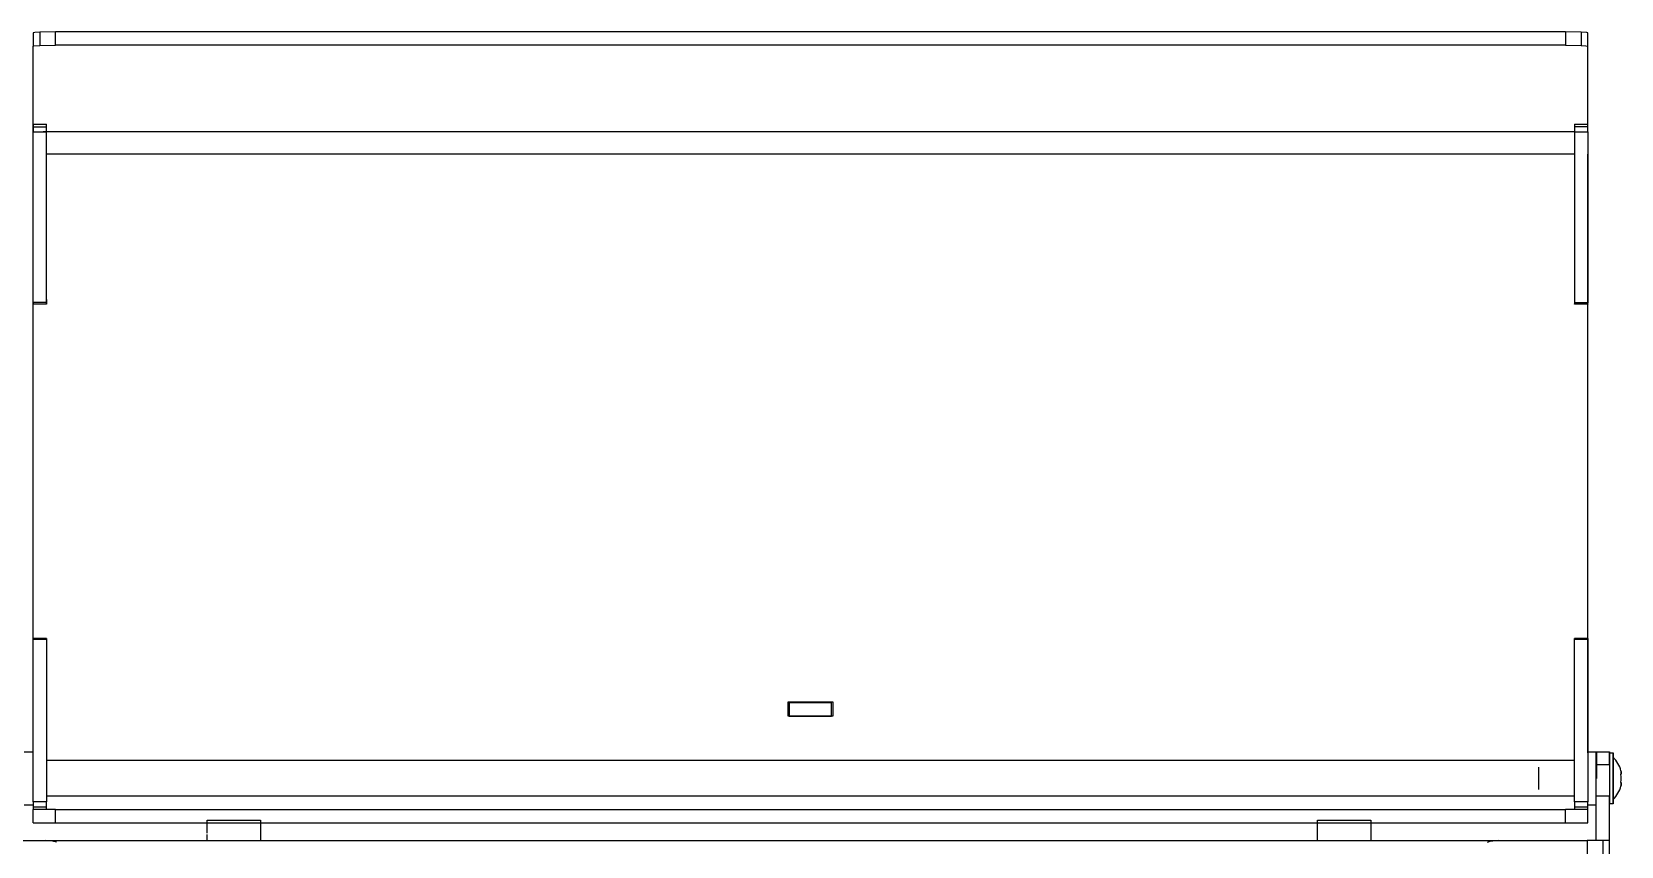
# Model space of a CAD drawing. Header units: millimetres. Extents: x 10366 to 18128, y 24546 to 29685.
# Drawn here: x 17326.9 to 17684.8, y 28452.7 to 28635.9 of the extents above; entities that cross this region are included whole.
import ezdxf

# ---------------------------------------------------------------- set-up
doc = ezdxf.new("R2010")
doc.units = ezdxf.units.MM
doc.header["$LTSCALE"] = 3
doc.layers.add('DomyÅ›lny', color=7, linetype='Continuous')

msp = doc.modelspace()

# ---------------------------------------------------------------- linework, layer by layer
at = {"layer": 'DomyÅ›lny'}
for p, q in [((17327.23, 28635.68), (17327.23, 28632.68)), ((17328.7, 28635.86), (17328.7, 28632.87)), ((17332.26, 28632.94), (17332.26, 28635.94)), ((17672.2, 28635.94), (17332.26, 28635.94)), ((17672.2, 28635.94), (17672.2, 28632.94)), ((17675.76, 28635.86), (17675.76, 28632.87)), ((17677.23, 28632.68), (17677.23, 28635.68)), ((17327.23, 28613.43), (17327.23, 28632.68)), ((17672.2, 28632.94), (17332.26, 28632.94)), ((17677.23, 28613.43), (17677.23, 28632.68)), ((17327.23, 28615.14), (17330.23, 28615.14)), ((17327.23, 28614.56), (17330.23, 28614.56)), ((17674.23, 28615.14), (17677.23, 28615.14)), ((17677.23, 28614.56), (17674.23, 28614.56)), ((17327.23, 28613.45), (17330.23, 28613.45)), ((17327.23, 28574.99), (17327.23, 28613.45)), ((17674.4, 28613.43), (17329.51, 28613.43)), ((17330.23, 28574.99), (17330.23, 28613.45)), ((17674.23, 28613.45), (17674.23, 28574.94)), ((17674.23, 28613.45), (17677.23, 28613.45)), ((17677.23, 28613.45), (17677.23, 28574.94)), ((17327.23, 28473.66), (17327.23, 28608.41)), ((17674.23, 28608.41), (17330.23, 28608.41)), ((17677.23, 28473.66), (17677.23, 28608.41)), ((17330.23, 28574.99), (17327.23, 28574.99)), ((17677.23, 28574.94), (17674.23, 28574.94)), ((17330.23, 28574.68), (17327.23, 28574.68)), ((17677.23, 28574.63), (17674.23, 28574.63)), ((17327.23, 28499.52), (17330.23, 28499.52)), ((17327.23, 28499.45), (17330.23, 28499.45)), ((17327.23, 28462.65), (17327.23, 28499.23)), ((17327.23, 28499.23), (17330.23, 28499.23)), ((17330.23, 28499.23), (17330.23, 28462.65)), ((17674.23, 28499.52), (17677.23, 28499.52)), ((17674.23, 28499.45), (17677.23, 28499.45)), ((17674.23, 28462.65), (17674.23, 28499.23)), ((17674.23, 28499.23), (17677.23, 28499.23)), ((17677.23, 28499.23), (17677.23, 28462.65)), ((17497.2, 28485.14), (17507.26, 28485.14)), ((17497.2, 28481.94), (17497.2, 28485.14)), ((17507.26, 28481.94), (17497.2, 28481.94)), ((17497.48, 28484.94), (17497.48, 28481.94)), ((17506.98, 28484.94), (17497.48, 28484.94)), ((17497.48, 28481.94), (17506.98, 28481.94)), ((17506.98, 28481.94), (17506.98, 28484.94)), ((17507.26, 28485.14), (17507.26, 28481.94)), ((17325.23, 28473.91), (17327.23, 28473.91)), ((17674.23, 28471.94), (17330.23, 28471.94)), ((17677.24, 28473.94), (17679.24, 28473.94)), ((17679.13, 28473.94), (17682.13, 28473.94)), ((17682.13, 28471.01), (17679.13, 28471.01)), ((17682.15, 28473.69), (17682.95, 28473.69)), ((17674.23, 28463.94), (17330.23, 28463.94)), ((17682.13, 28463.94), (17679.13, 28463.94)), ((17679.13, 28453.94), (17679.13, 28463.94)), ((17682.13, 28453.94), (17682.13, 28463.94)), ((17327.23, 28461.91), (17325.23, 28461.91)), ((17330.23, 28462.65), (17327.23, 28462.65)), ((17327.23, 28461.56), (17330.23, 28461.56)), ((17327.23, 28457.94), (17327.23, 28460.94)), ((17332.23, 28460.94), (17672.23, 28460.94)), ((17332.23, 28457.94), (17332.23, 28460.94)), ((17672.23, 28457.94), (17672.23, 28460.94)), ((17677.23, 28462.65), (17674.23, 28462.65)), ((17674.23, 28461.56), (17677.23, 28461.56)), ((17677.23, 28460.94), (17677.23, 28462.65)), ((17677.23, 28457.94), (17677.23, 28460.94)), ((17679.24, 28461.94), (17677.24, 28461.94)), ((17682.95, 28462.19), (17682.15, 28462.19)), ((17332.23, 28457.94), (17672.23, 28457.94)), ((17366.39, 28455.62), (17366.39, 28458.54)), ((17378.39, 28458.54), (17378.39, 28453.94)), ((17616.39, 28453.94), (17616.39, 28458.54)), ((17628.39, 28458.54), (17628.39, 28453.94)), ((16966.13, 28453.94), (17677.13, 28453.94)), ((17366.39, 28453.94), (17366.39, 28455.32)), ((17677.13, 28453.94), (17677.13, 28450.94)), ((17680.66, 28453.94), (17680.66, 28450.94)), ((17682.13, 28450.94), (17682.13, 28453.94))]:
    msp.add_line(p, q, dxfattribs=at)
for points in [[(17328.7, 28635.86, 0), (17327.58, 28635.77, 0), (17327.31, 28635.72, 0), (17327.28, 28635.71, 0), (17327.25, 28635.7, 0), (17327.24, 28635.69, 0), (17327.24, 28635.69, 0), (17327.23, 28635.69, 0), (17327.23, 28635.69, 0), (17327.23, 28635.68, 0), (17327.23, 28635.68, 0), (17327.23, 28635.68, 0), (17327.23, 28635.68, 0), (17327.23, 28635.68, 0)], [(17332.26, 28635.94, 0), (17328.7, 28635.86, 0)], [(17675.76, 28635.86, 0), (17672.2, 28635.94, 0)], [(17677.23, 28635.68, 0), (17677.23, 28635.68, 0), (17677.23, 28635.68, 0), (17677.23, 28635.68, 0), (17677.23, 28635.68, 0), (17677.23, 28635.69, 0), (17677.23, 28635.69, 0), (17677.22, 28635.69, 0), (17677.22, 28635.69, 0), (17677.21, 28635.7, 0), (17677.2, 28635.71, 0), (17677.16, 28635.72, 0), (17677.06, 28635.75, 0), (17675.76, 28635.86, 0)], [(17327.23, 28632.68, 0), (17327.23, 28632.68, 0), (17327.23, 28632.68, 0), (17327.23, 28632.69, 0), (17327.23, 28632.69, 0), (17327.23, 28632.69, 0), (17327.23, 28632.69, 0), (17327.24, 28632.7, 0), (17327.24, 28632.7, 0), (17327.25, 28632.71, 0), (17327.26, 28632.71, 0), (17327.3, 28632.72, 0), (17327.4, 28632.75, 0), (17328.7, 28632.87, 0)], [(17328.7, 28632.87, 0), (17332.26, 28632.94, 0)], [(17672.2, 28632.94, 0), (17675.76, 28632.87, 0)], [(17675.76, 28632.87, 0), (17676.85, 28632.78, 0), (17677.13, 28632.73, 0), (17677.18, 28632.72, 0), (17677.21, 28632.71, 0), (17677.22, 28632.7, 0), (17677.22, 28632.7, 0), (17677.22, 28632.69, 0), (17677.23, 28632.69, 0), (17677.23, 28632.69, 0), (17677.23, 28632.69, 0), (17677.23, 28632.68, 0), (17677.23, 28632.68, 0), (17677.23, 28632.68, 0)], [(17327.23, 28615.14, 0), (17327.23, 28615.14, 0), (17327.23, 28615.14, 0), (17327.23, 28615.14, 0), (17327.23, 28615.14, 0), (17327.23, 28615.14, 0), (17327.23, 28615.14, 0), (17327.23, 28615.14, 0), (17327.23, 28615.14, 0), (17327.23, 28615.14, 0), (17327.23, 28615.14, 0), (17327.23, 28615.14, 0), (17327.23, 28615.14, 0), (17327.23, 28615.14, 0), (17327.23, 28615.14, 0), (17327.23, 28615.14, 0), (17327.23, 28615.14, 0), (17327.23, 28615.14, 0), (17327.23, 28615.14, 0), (17327.23, 28615.14, 0), (17327.23, 28615.14, 0), (17327.23, 28615.14, 0), (17327.23, 28615.14, 0), (17327.23, 28615.13, 0), (17327.23, 28615.12, 0), (17327.23, 28615.06, 0), (17327.23, 28614.56, 0)], [(17327.23, 28614.56, 0), (17327.23, 28613.45, 0)], [(17330.23, 28614.56, 0), (17330.23, 28614.99, 0), (17330.23, 28615.11, 0), (17330.23, 28615.13, 0), (17330.23, 28615.14, 0), (17330.23, 28615.14, 0), (17330.23, 28615.14, 0), (17330.23, 28615.14, 0), (17330.23, 28615.14, 0), (17330.23, 28615.14, 0), (17330.23, 28615.14, 0), (17330.23, 28615.14, 0), (17330.23, 28615.14, 0), (17330.23, 28615.14, 0), (17330.23, 28615.14, 0), (17330.23, 28615.14, 0), (17330.23, 28615.14, 0), (17330.23, 28615.14, 0), (17330.23, 28615.14, 0), (17330.23, 28615.14, 0), (17330.23, 28615.14, 0)], [(17330.23, 28613.45, 0), (17330.23, 28614.56, 0)], [(17674.23, 28615.14, 0), (17674.23, 28615.14, 0), (17674.23, 28615.14, 0), (17674.23, 28615.14, 0), (17674.23, 28615.14, 0), (17674.23, 28615.14, 0), (17674.23, 28615.14, 0), (17674.23, 28615.14, 0), (17674.23, 28615.14, 0), (17674.23, 28615.14, 0), (17674.23, 28615.14, 0), (17674.23, 28615.14, 0), (17674.23, 28615.14, 0), (17674.23, 28615.14, 0), (17674.23, 28615.14, 0), (17674.23, 28615.14, 0), (17674.23, 28615.14, 0), (17674.23, 28615.14, 0), (17674.23, 28615.14, 0), (17674.23, 28615.14, 0), (17674.23, 28615.14, 0), (17674.23, 28615.14, 0), (17674.23, 28615.14, 0), (17674.23, 28615.14, 0), (17674.23, 28615.12, 0), (17674.23, 28615.07, 0), (17674.23, 28614.56, 0)], [(17674.23, 28614.56, 0), (17674.23, 28613.45, 0)], [(17677.23, 28614.56, 0), (17677.23, 28615, 0), (17677.23, 28615.11, 0), (17677.23, 28615.14, 0), (17677.23, 28615.14, 0), (17677.23, 28615.14, 0), (17677.23, 28615.14, 0), (17677.23, 28615.14, 0), (17677.23, 28615.14, 0), (17677.23, 28615.14, 0), (17677.23, 28615.14, 0), (17677.23, 28615.14, 0), (17677.23, 28615.14, 0), (17677.23, 28615.14, 0), (17677.23, 28615.14, 0), (17677.23, 28615.14, 0), (17677.23, 28615.14, 0), (17677.23, 28615.14, 0), (17677.23, 28615.14, 0), (17677.23, 28615.14, 0)], [(17677.23, 28613.45, 0), (17677.23, 28614.56, 0)], [(17327.23, 28574.75, 0), (17327.23, 28575.11, 0), (17327.23, 28575.68, 0)], [(17327.23, 28574.99, 0), (17327.23, 28574.7, 0), (17327.23, 28574.68, 0), (17327.23, 28574.68, 0), (17327.23, 28574.68, 0), (17327.23, 28574.68, 0), (17327.23, 28574.68, 0), (17327.23, 28574.68, 0), (17327.23, 28574.68, 0), (17327.23, 28574.68, 0), (17327.23, 28574.68, 0), (17327.23, 28574.68, 0), (17327.23, 28574.68, 0), (17327.23, 28574.68, 0), (17327.23, 28574.68, 0), (17327.23, 28574.68, 0), (17327.23, 28574.68, 0), (17327.23, 28574.68, 0), (17327.23, 28574.68, 0), (17327.23, 28574.68, 0), (17327.23, 28574.68, 0), (17327.23, 28574.68, 0), (17327.23, 28574.68, 0), (17327.23, 28574.68, 0), (17327.23, 28574.69, 0), (17327.23, 28574.75, 0)], [(17330.23, 28575.68, 0), (17330.23, 28574.75, 0)], [(17330.23, 28574.75, 0), (17330.23, 28574.68, 0), (17330.23, 28574.68, 0), (17330.23, 28574.68, 0), (17330.23, 28574.68, 0), (17330.23, 28574.68, 0), (17330.23, 28574.68, 0), (17330.23, 28574.68, 0), (17330.23, 28574.68, 0), (17330.23, 28574.68, 0), (17330.23, 28574.68, 0), (17330.23, 28574.68, 0), (17330.23, 28574.68, 0), (17330.23, 28574.68, 0), (17330.23, 28574.68, 0), (17330.23, 28574.68, 0), (17330.23, 28574.68, 0), (17330.23, 28574.68, 0), (17330.23, 28574.68, 0), (17330.23, 28574.68, 0), (17330.23, 28574.68, 0), (17330.23, 28574.72, 0), (17330.23, 28574.99, 0)], [(17674.23, 28574.94, 0), (17674.23, 28574.65, 0), (17674.23, 28574.63, 0), (17674.23, 28574.63, 0), (17674.23, 28574.63, 0), (17674.23, 28574.63, 0), (17674.23, 28574.63, 0), (17674.23, 28574.63, 0), (17674.23, 28574.63, 0), (17674.23, 28574.63, 0), (17674.23, 28574.63, 0), (17674.23, 28574.63, 0), (17674.23, 28574.63, 0), (17674.23, 28574.63, 0), (17674.23, 28574.63, 0), (17674.23, 28574.63, 0), (17674.23, 28574.63, 0), (17674.23, 28574.63, 0), (17674.23, 28574.63, 0), (17674.23, 28574.63, 0), (17674.23, 28574.63, 0), (17674.23, 28574.63, 0), (17674.23, 28574.64, 0), (17674.23, 28574.65, 0), (17674.23, 28574.7, 0)], [(17677.23, 28574.7, 0), (17677.23, 28574.64, 0), (17677.23, 28574.63, 0), (17677.23, 28574.63, 0), (17677.23, 28574.63, 0), (17677.23, 28574.63, 0), (17677.23, 28574.63, 0), (17677.23, 28574.63, 0), (17677.23, 28574.63, 0), (17677.23, 28574.63, 0), (17677.23, 28574.63, 0), (17677.23, 28574.63, 0), (17677.23, 28574.63, 0), (17677.23, 28574.63, 0), (17677.23, 28574.63, 0), (17677.23, 28574.63, 0), (17677.23, 28574.63, 0), (17677.23, 28574.63, 0), (17677.23, 28574.63, 0), (17677.23, 28574.63, 0), (17677.23, 28574.63, 0), (17677.23, 28574.64, 0), (17677.23, 28574.68, 0), (17677.23, 28574.94, 0)], [(17327.23, 28498.52, 0), (17327.23, 28499.45, 0)], [(17330.23, 28499.45, 0), (17330.23, 28499.08, 0), (17330.23, 28498.52, 0)], [(17674.23, 28498.52, 0), (17674.23, 28499.45, 0)], [(17677.23, 28499.45, 0), (17677.23, 28499.08, 0), (17677.23, 28498.52, 0)], [(17679.13, 28471.01, 0), (17679.13, 28473.94, 0)], [(17679.13, 28463.94, 0), (17679.13, 28471.01, 0)], [(17682.13, 28471.11, 0), (17682.13, 28473.27, 0), (17682.13, 28473.79, 0), (17682.13, 28473.9, 0), (17682.13, 28473.93, 0), (17682.13, 28473.94, 0), (17682.13, 28473.94, 0), (17682.13, 28473.94, 0), (17682.13, 28473.94, 0), (17682.13, 28473.94, 0), (17682.13, 28473.94, 0), (17682.13, 28473.94, 0), (17682.13, 28473.94, 0), (17682.13, 28473.94, 0), (17682.13, 28473.94, 0), (17682.13, 28473.94, 0), (17682.13, 28473.94, 0), (17682.13, 28473.94, 0), (17682.13, 28473.94, 0), (17682.13, 28473.94, 0), (17682.13, 28473.94, 0), (17682.13, 28473.94, 0), (17682.13, 28473.94, 0), (17682.13, 28473.94, 0), (17682.13, 28473.93, 0), (17682.13, 28473.92, 0), (17682.13, 28473.87, 0), (17682.13, 28473.65, 0), (17682.13, 28472.73, 0), (17682.13, 28471.01, 0)], [(17682.13, 28471.01, 0), (17682.13, 28463.94, 0)], [(17682.15, 28473.69, 0), (17682.15, 28473.69, 0), (17682.15, 28473.69, 0), (17682.15, 28473.69, 0), (17682.15, 28473.69, 0), (17682.15, 28473.69, 0), (17682.15, 28473.69, 0), (17682.15, 28473.69, 0), (17682.15, 28473.69, 0), (17682.15, 28473.69, 0), (17682.15, 28473.69, 0), (17682.15, 28473.69, 0), (17682.15, 28473.69, 0), (17682.15, 28473.68, 0), (17682.15, 28473.65, 0), (17682.15, 28473.52, 0), (17682.15, 28472.98, 0), (17682.15, 28467.94, 0)], [(17682.95, 28471.62, 0), (17682.95, 28473.52, 0), (17682.95, 28473.66, 0), (17682.95, 28473.69, 0), (17682.95, 28473.69, 0), (17682.95, 28473.69, 0), (17682.95, 28473.69, 0), (17682.95, 28473.69, 0), (17682.95, 28473.69, 0), (17682.95, 28473.69, 0), (17682.95, 28473.69, 0), (17682.95, 28473.69, 0), (17682.95, 28473.69, 0), (17682.95, 28473.69, 0), (17682.95, 28473.69, 0), (17682.95, 28473.69, 0), (17682.95, 28473.69, 0), (17682.95, 28473.69, 0), (17682.95, 28473.69, 0), (17682.95, 28473.69, 0), (17682.95, 28473.68, 0), (17682.95, 28473.66, 0), (17682.95, 28473.59, 0), (17682.95, 28473.27, 0), (17682.95, 28471.94, 0), (17682.95, 28467.94, 0)], [(17666.15, 28470.44, 0), (17666.15, 28470.44, 0), (17666.15, 28470.44, 0), (17666.15, 28470.44, 0), (17666.15, 28470.44, 0), (17666.15, 28470.44, 0), (17666.15, 28470.44, 0), (17666.15, 28470.44, 0), (17666.15, 28470.44, 0), (17666.15, 28470.44, 0), (17666.15, 28470.44, 0), (17666.15, 28470.44, 0), (17666.15, 28470.44, 0), (17666.15, 28470.43, 0), (17666.15, 28470.42, 0), (17666.15, 28470.37, 0), (17666.15, 28470.13, 0), (17666.15, 28467.94, 0)], [(17666.15, 28467.94, 0), (17666.15, 28465.44, 0)], [(17682.15, 28467.94, 0), (17682.15, 28462.19, 0)], [(17682.95, 28467.94, 0), (17682.95, 28462.46, 0), (17682.95, 28462.19, 0), (17682.95, 28462.19, 0), (17682.95, 28462.19, 0), (17682.95, 28462.19, 0), (17682.95, 28462.19, 0), (17682.95, 28462.19, 0), (17682.95, 28462.19, 0), (17682.95, 28462.19, 0), (17682.95, 28462.19, 0), (17682.95, 28462.19, 0), (17682.95, 28462.19, 0), (17682.95, 28462.19, 0), (17682.95, 28462.19, 0), (17682.95, 28462.19, 0), (17682.95, 28462.19, 0), (17682.95, 28462.19, 0), (17682.95, 28462.2, 0), (17682.95, 28462.21, 0), (17682.95, 28462.29, 0), (17682.95, 28462.63, 0), (17682.95, 28464.47, 0)], [(17684.72, 28469.67, 0), (17684.76, 28469.46, 0), (17684.78, 28469.24, 0), (17684.76, 28469.02, 0), (17684.72, 28468.81, 0)], [(17684.72, 28468.81, 0), (17684.76, 28469.02, 0), (17684.78, 28469.24, 0), (17684.76, 28469.46, 0), (17684.72, 28469.67, 0)], [(17684.72, 28467.07, 0), (17684.76, 28466.86, 0), (17684.78, 28466.64, 0), (17684.76, 28466.42, 0), (17684.72, 28466.21, 0)], [(17684.72, 28466.21, 0), (17684.76, 28466.42, 0), (17684.78, 28466.64, 0), (17684.76, 28466.86, 0), (17684.72, 28467.07, 0)], [(17327.23, 28462.65, 0), (17327.23, 28461.56, 0)], [(17327.23, 28461.56, 0), (17327.23, 28460.94, 0)], [(17332.23, 28460.94, 0), (17327.23, 28460.94, 0)], [(17330.23, 28461.56, 0), (17330.23, 28462.65, 0)], [(17330.23, 28460.94, 0), (17330.23, 28460.94, 0), (17330.23, 28460.94, 0), (17330.23, 28460.94, 0), (17330.23, 28460.94, 0), (17330.23, 28460.94, 0), (17330.23, 28460.94, 0), (17330.23, 28460.94, 0), (17330.23, 28460.94, 0), (17330.23, 28460.94, 0), (17330.23, 28460.94, 0), (17330.23, 28460.94, 0), (17330.23, 28460.94, 0), (17330.23, 28460.94, 0), (17330.23, 28460.96, 0), (17330.23, 28461.01, 0), (17330.23, 28461.56, 0)], [(17677.23, 28460.94, 0), (17677.23, 28460.94, 0), (17677.23, 28460.94, 0), (17677.23, 28460.94, 0), (17677.23, 28460.94, 0), (17677.23, 28460.94, 0), (17677.23, 28460.94, 0), (17677.23, 28460.94, 0), (17677.23, 28460.94, 0), (17677.23, 28460.94, 0), (17677.23, 28460.94, 0), (17677.23, 28460.94, 0), (17677.23, 28460.94, 0), (17677.22, 28460.94, 0), (17677.19, 28460.94, 0), (17677.08, 28460.94, 0), (17676.61, 28460.94, 0), (17672.23, 28460.94, 0)], [(17674.23, 28462.65, 0), (17674.23, 28461.56, 0)], [(17674.23, 28461.56, 0), (17674.23, 28460.94, 0)], [(17677.23, 28461.56, 0), (17677.23, 28462.65, 0)], [(17677.23, 28460.94, 0), (17677.23, 28460.94, 0), (17677.23, 28460.94, 0), (17677.23, 28460.94, 0), (17677.23, 28460.94, 0), (17677.23, 28460.94, 0), (17677.23, 28460.94, 0), (17677.23, 28460.94, 0), (17677.23, 28460.94, 0), (17677.23, 28460.94, 0), (17677.23, 28460.94, 0), (17677.23, 28460.94, 0), (17677.23, 28460.94, 0), (17677.23, 28460.94, 0), (17677.23, 28460.96, 0), (17677.23, 28461.01, 0), (17677.23, 28461.56, 0)], [(17327.23, 28457.94, 0), (17327.23, 28457.94, 0), (17327.23, 28457.94, 0), (17327.23, 28457.94, 0), (17327.23, 28457.94, 0), (17327.23, 28457.94, 0), (17327.23, 28457.94, 0), (17327.23, 28457.94, 0), (17327.23, 28457.94, 0), (17327.23, 28457.94, 0), (17327.23, 28457.94, 0), (17327.23, 28457.94, 0), (17327.24, 28457.94, 0), (17327.26, 28457.94, 0), (17327.38, 28457.94, 0), (17327.85, 28457.94, 0), (17332.23, 28457.94, 0)], [(17366.39, 28458.54, 0), (17366.39, 28458.54, 0), (17366.39, 28458.54, 0), (17366.39, 28458.54, 0), (17366.39, 28458.54, 0), (17366.39, 28458.54, 0), (17366.39, 28458.54, 0), (17366.39, 28458.54, 0), (17366.39, 28458.54, 0), (17366.39, 28458.54, 0), (17366.39, 28458.54, 0), (17366.39, 28458.54, 0), (17366.39, 28458.54, 0), (17366.4, 28458.54, 0), (17366.43, 28458.54, 0), (17366.57, 28458.54, 0), (17367.13, 28458.54, 0), (17372.39, 28458.54, 0)], [(17372.39, 28458.54, 0), (17376.63, 28458.54, 0), (17377.97, 28458.54, 0), (17378.29, 28458.54, 0), (17378.37, 28458.54, 0), (17378.38, 28458.54, 0), (17378.39, 28458.54, 0), (17378.39, 28458.54, 0), (17378.39, 28458.54, 0), (17378.39, 28458.54, 0), (17378.39, 28458.54, 0), (17378.39, 28458.54, 0), (17378.39, 28458.54, 0), (17378.39, 28458.54, 0), (17378.39, 28458.54, 0), (17378.39, 28458.54, 0), (17378.39, 28458.54, 0), (17378.39, 28458.54, 0), (17378.39, 28458.54, 0)], [(17616.39, 28458.54, 0), (17616.39, 28458.54, 0), (17616.39, 28458.54, 0), (17616.39, 28458.54, 0), (17616.39, 28458.54, 0), (17616.39, 28458.54, 0), (17616.39, 28458.54, 0), (17616.39, 28458.54, 0), (17616.39, 28458.54, 0), (17616.39, 28458.54, 0), (17616.39, 28458.54, 0), (17616.39, 28458.54, 0), (17616.39, 28458.54, 0), (17616.4, 28458.54, 0), (17616.43, 28458.54, 0), (17616.57, 28458.54, 0), (17617.13, 28458.54, 0), (17622.39, 28458.54, 0)], [(17622.39, 28458.54, 0), (17626.63, 28458.54, 0), (17627.97, 28458.54, 0), (17628.29, 28458.54, 0), (17628.37, 28458.54, 0), (17628.38, 28458.54, 0), (17628.39, 28458.54, 0), (17628.39, 28458.54, 0), (17628.39, 28458.54, 0), (17628.39, 28458.54, 0), (17628.39, 28458.54, 0), (17628.39, 28458.54, 0), (17628.39, 28458.54, 0), (17628.39, 28458.54, 0), (17628.39, 28458.54, 0), (17628.39, 28458.54, 0), (17628.39, 28458.54, 0), (17628.39, 28458.54, 0), (17628.39, 28458.54, 0)], [(17672.23, 28457.94, 0), (17677.23, 28457.94, 0)], [(17680.66, 28453.94, 0), (17677.13, 28453.94, 0)], [(17682.13, 28453.94, 0), (17682.13, 28453.94, 0), (17682.13, 28453.94, 0), (17682.13, 28453.94, 0), (17682.13, 28453.94, 0), (17682.13, 28453.94, 0), (17682.13, 28453.94, 0), (17682.13, 28453.94, 0), (17682.13, 28453.94, 0), (17682.13, 28453.94, 0), (17682.13, 28453.94, 0), (17682.13, 28453.94, 0), (17682.13, 28453.94, 0), (17682.12, 28453.94, 0), (17682.09, 28453.94, 0), (17681.98, 28453.94, 0), (17681.51, 28453.94, 0), (17680.66, 28453.94, 0)]]:
    msp.add_polyline3d(points, dxfattribs=at)
for points in [[(17679.24, 28467.94, 0), (17679.24, 28473.94, 0)], [(17682.95, 28467.94, 0), (17682.95, 28463.19, 0), (17682.95, 28467.94, 0), (17682.95, 28472.69, 0)]]:
    msp.add_polyline3d(points, close=True, dxfattribs=at)
for centre, radius, start, end in [((17678.31, 28467.94), 6.64, 15.1191, 45.6673), ((17678.31, 28467.94), 6.47, 352.3065, 7.6935), ((17678.31, 28467.94), 6.64, 314.3327, 344.8809), ((17330.11, 28445.92), 8.02, 72.5774, 90), ((17657.15, 28445.92), 8.02, 90, 108.6503)]:
    msp.add_arc(centre, radius, start, end, dxfattribs=at)

doc.saveas('drawing.dxf')
